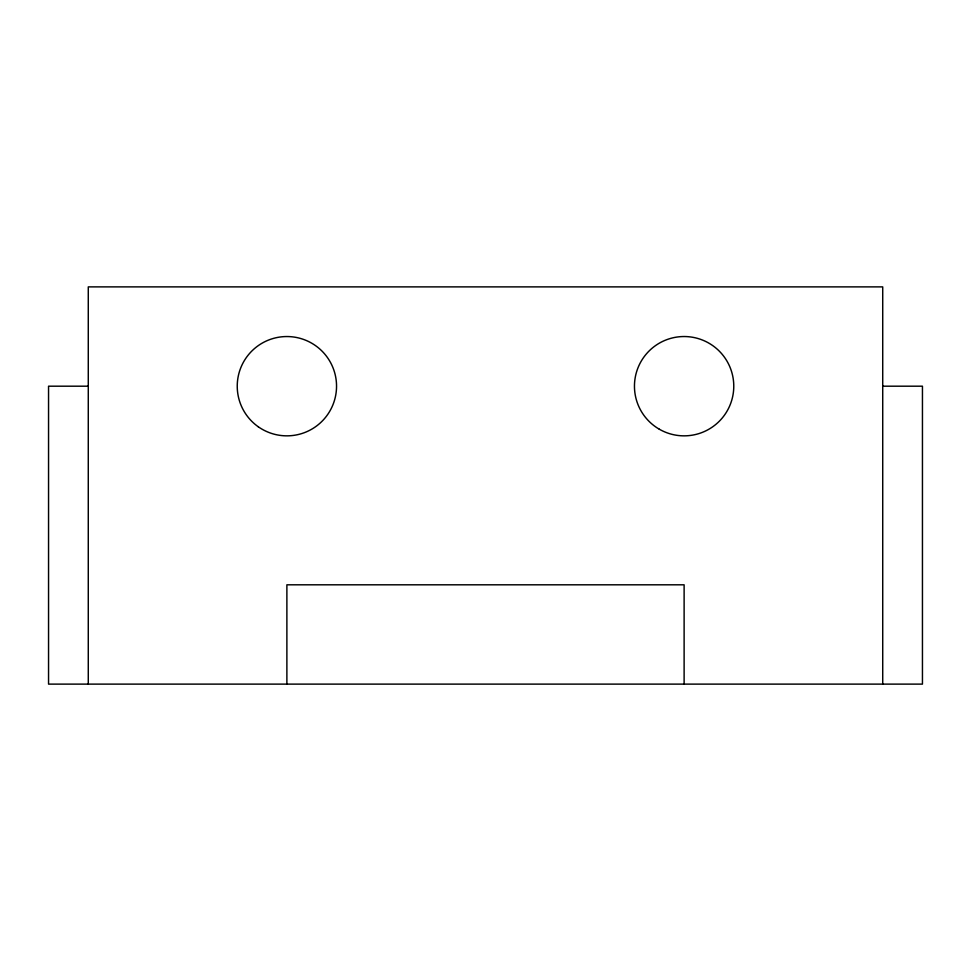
<?xml version="1.0" encoding="UTF-8"?>
<svg xmlns="http://www.w3.org/2000/svg" width="971" height="971" viewBox="0 0 971 971"><rect width="100%" height="100%" fill="white"/><g stroke="black" fill="none" stroke-linecap="round" stroke-linejoin="round"><path stroke-width="1.46" d="M88.276 386.191L48.55 386.191L48.55 684.118L922.45 684.118L922.45 386.191L882.724 386.191M882.724 684.118L882.724 286.882L88.276 286.882L88.276 684.118M684.118 684.118L684.118 584.809L286.882 584.809L286.882 684.118M659.285 429.194A49.655 49.655 0 0 0 733.773 386.191A49.655 49.655 0 0 0 659.285 343.188A49.655 49.655 0 0 0 659.285 429.194M258.298 426.791A49.655 49.655 0 0 0 336.342 390.658A49.655 49.655 0 0 0 266.03 341.137A49.655 49.655 0 0 0 258.298 426.791"/></g></svg>
